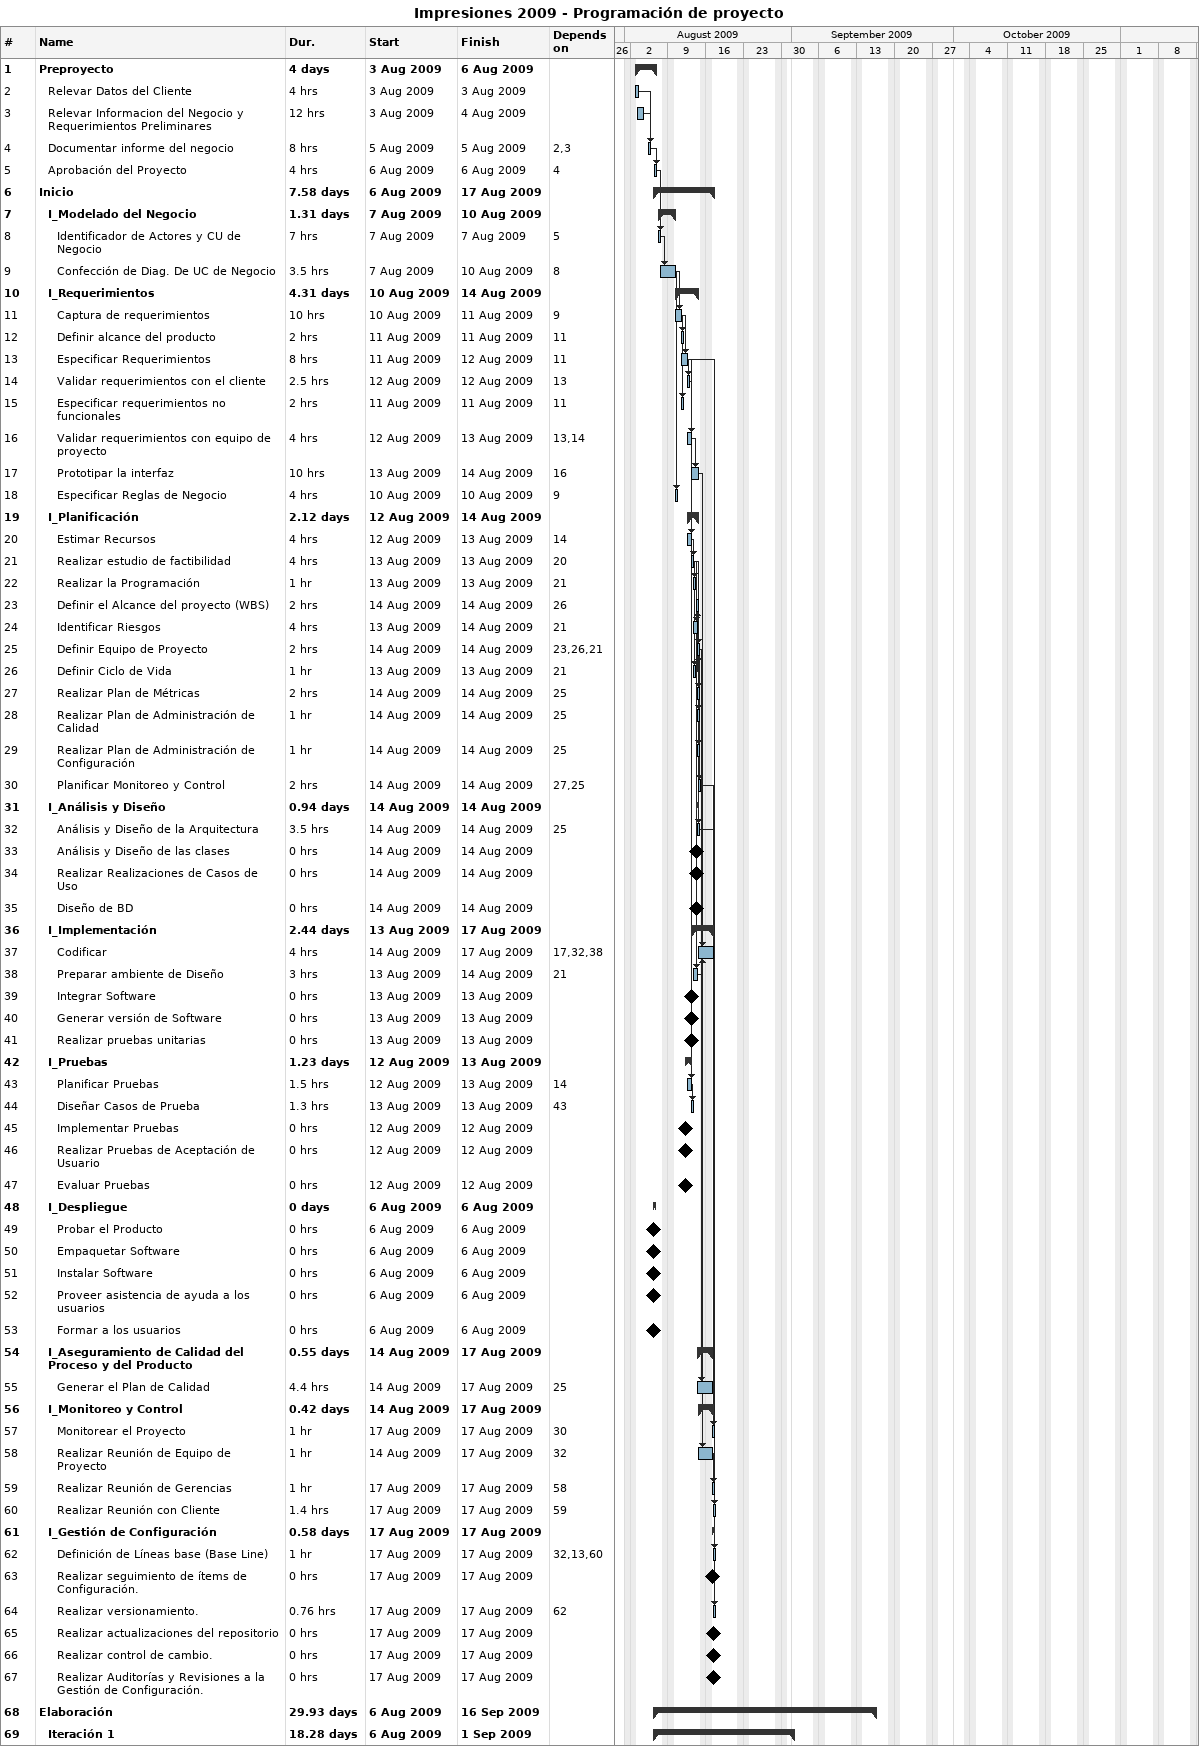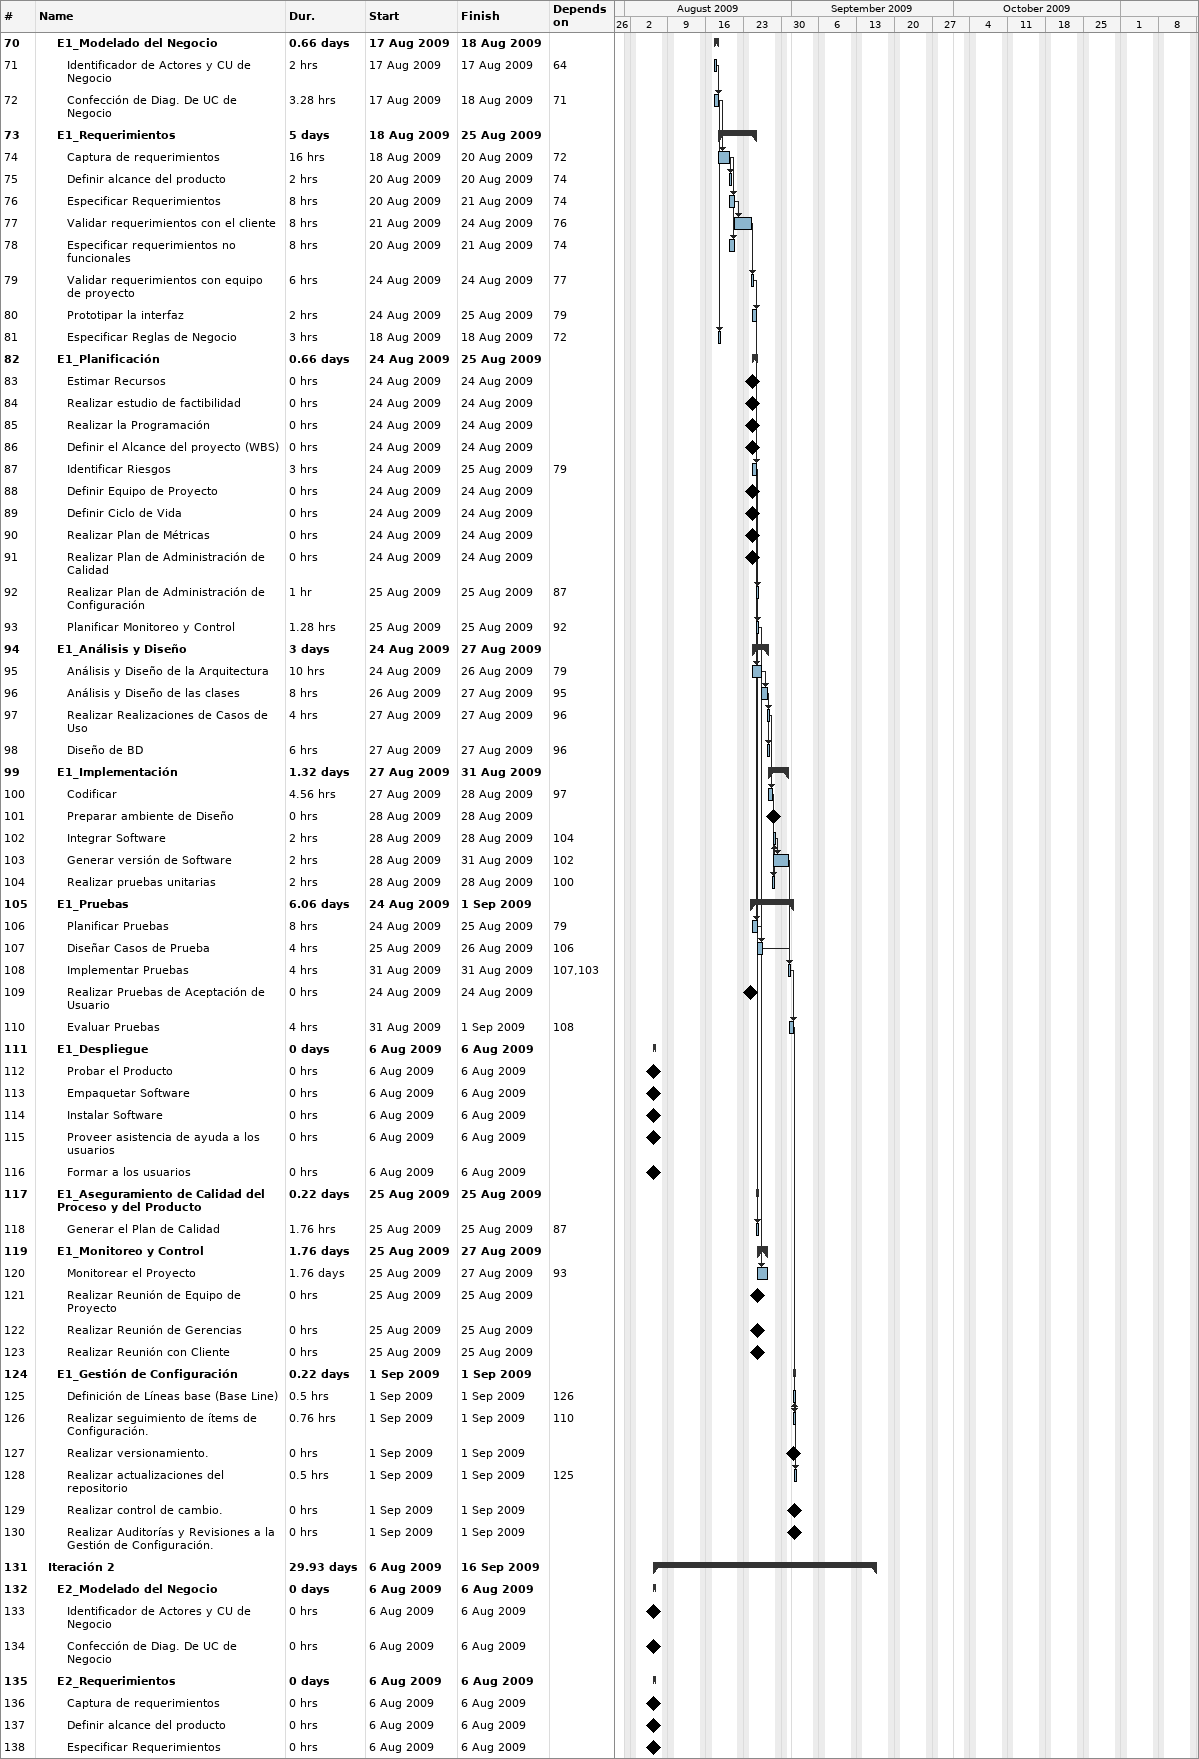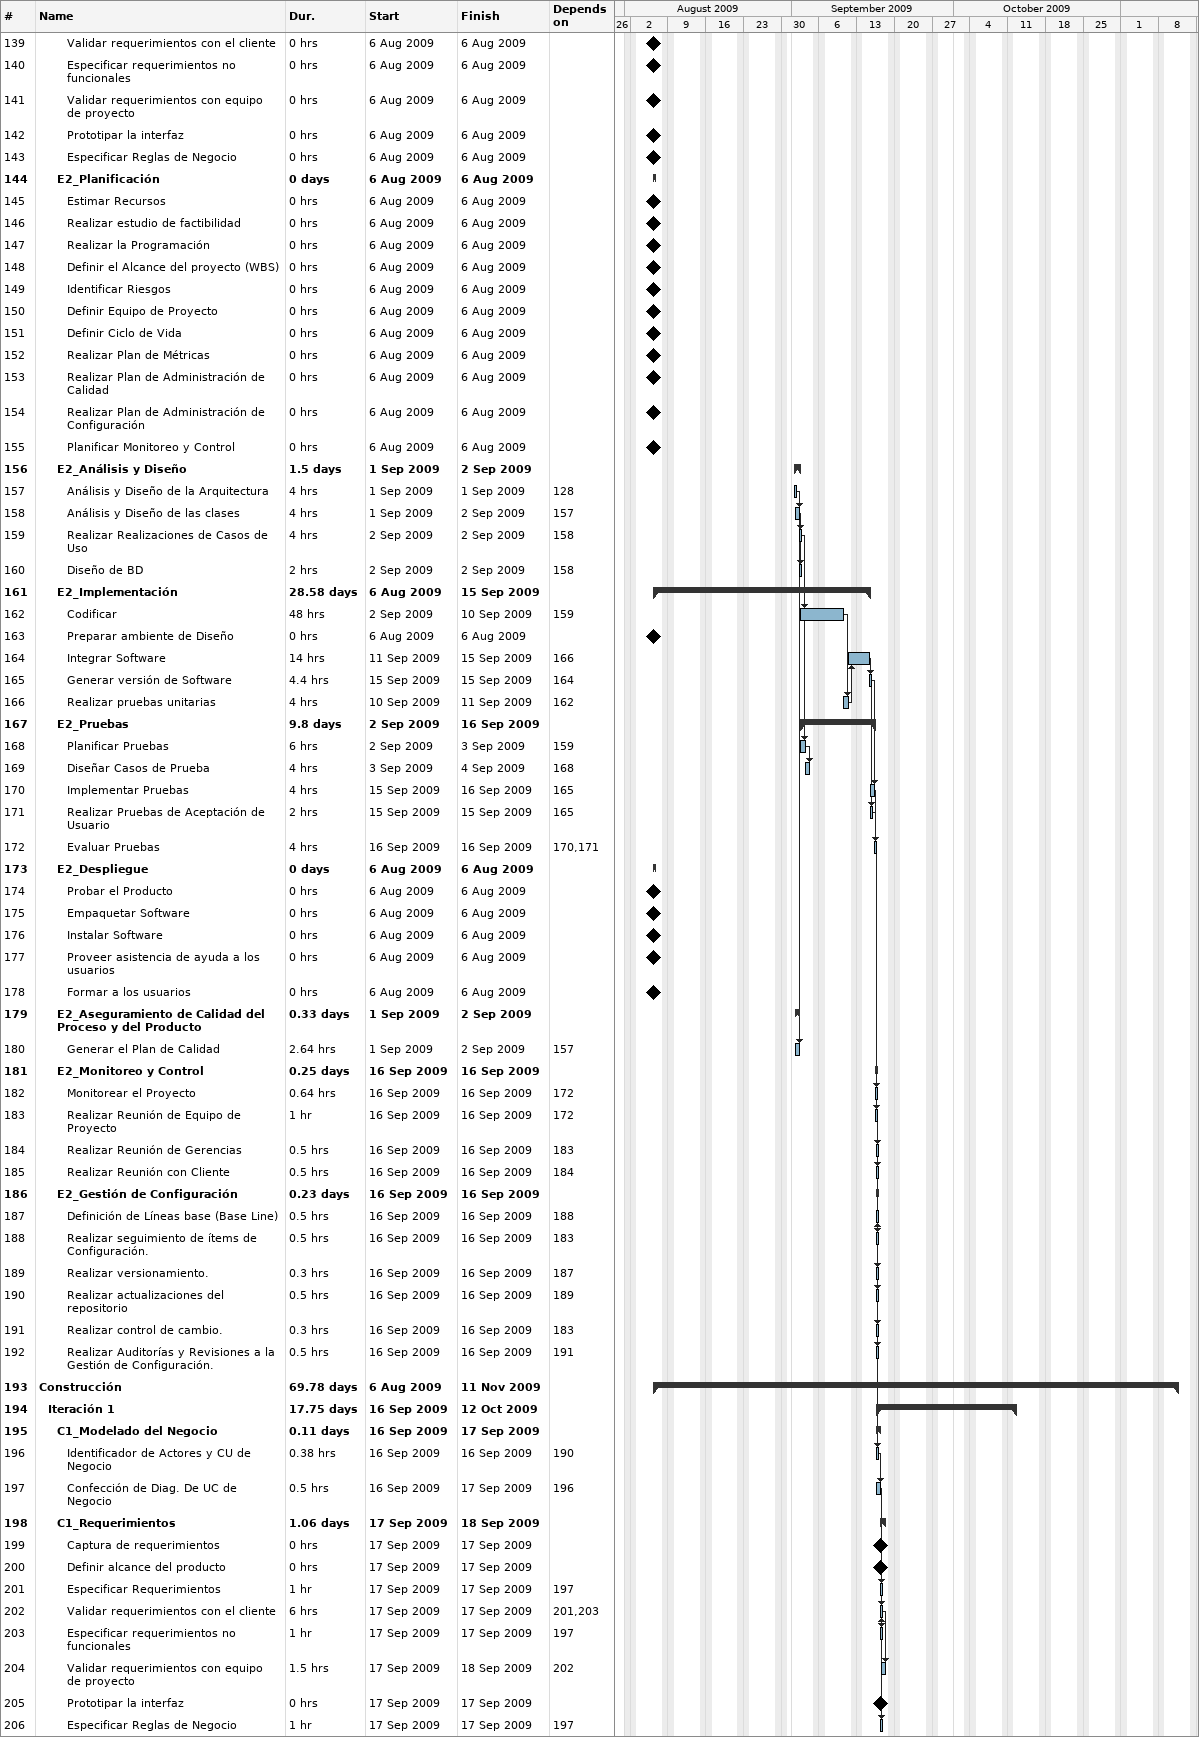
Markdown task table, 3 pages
Impresiones 2009 - Programación de proyecto

| ID | Level | Task | Duration | Start | Finish | Predecessors |
|---|---|---|---|---|---|---|
| 1 | 1 | **Preproyecto** | 4d | 2009-08-03 | 2009-08-06 |  |
| 2 | 2 | Relevar Datos del Cliente | 4h | 2009-08-03 | 2009-08-03 |  |
| 3 | 2 | Relevar Informacion del Negocio y Requerimientos Preliminares | 12h | 2009-08-03 | 2009-08-04 |  |
| 4 | 2 | Documentar informe del negocio | 8h | 2009-08-05 | 2009-08-05 | 2, 3 |
| 5 | 2 | Aprobación del Proyecto | 4h | 2009-08-06 | 2009-08-06 | 4 |
| 6 | 1 | **Inicio** | 7.58d | 2009-08-06 | 2009-08-17 |  |
| 7 | 2 | **I_Modelado del Negocio** | 1.31d | 2009-08-07 | 2009-08-10 |  |
| 8 | 3 | Identificador de Actores y CU de Negocio | 7h | 2009-08-07 | 2009-08-07 | 5 |
| 9 | 3 | Confección de Diag. De UC de Negocio | 3.5h | 2009-08-07 | 2009-08-10 | 8 |
| 10 | 2 | **I_Requerimientos** | 4.31d | 2009-08-10 | 2009-08-14 |  |
| 11 | 3 | Captura de requerimientos | 10h | 2009-08-10 | 2009-08-11 | 9 |
| 12 | 3 | Definir alcance del producto | 2h | 2009-08-11 | 2009-08-11 | 11 |
| 13 | 3 | Especificar Requerimientos | 8h | 2009-08-11 | 2009-08-12 | 11 |
| 14 | 3 | Validar requerimientos con el cliente | 2.5h | 2009-08-12 | 2009-08-12 | 13 |
| 15 | 3 | Especificar requerimientos no funcionales | 2h | 2009-08-11 | 2009-08-11 | 11 |
| 16 | 3 | Validar requerimientos con equipo de proyecto | 4h | 2009-08-12 | 2009-08-13 | 13, 14 |
| 17 | 3 | Prototipar la interfaz | 10h | 2009-08-13 | 2009-08-14 | 16 |
| 18 | 3 | Especificar Reglas de Negocio | 4h | 2009-08-10 | 2009-08-10 | 9 |
| 19 | 2 | **I_Planificación** | 2.12d | 2009-08-12 | 2009-08-14 |  |
| 20 | 3 | Estimar Recursos | 4h | 2009-08-12 | 2009-08-13 | 14 |
| 21 | 3 | Realizar estudio de factibilidad | 4h | 2009-08-13 | 2009-08-13 | 20 |
| 22 | 3 | Realizar la Programación | 1h | 2009-08-13 | 2009-08-13 | 21 |
| 23 | 3 | Definir el Alcance del proyecto (WBS) | 2h | 2009-08-14 | 2009-08-14 | 26 |
| 24 | 3 | Identificar Riesgos | 4h | 2009-08-13 | 2009-08-14 | 21 |
| 25 | 3 | Definir Equipo de Proyecto | 2h | 2009-08-14 | 2009-08-14 | 23, 26, 21 |
| 26 | 3 | Definir Ciclo de Vida | 1h | 2009-08-13 | 2009-08-13 | 21 |
| 27 | 3 | Realizar Plan de Métricas | 2h | 2009-08-14 | 2009-08-14 | 25 |
| 28 | 3 | Realizar Plan de Administración de Calidad | 1h | 2009-08-14 | 2009-08-14 | 25 |
| 29 | 3 | Realizar Plan de Administración de Configuración | 1h | 2009-08-14 | 2009-08-14 | 25 |
| 30 | 3 | Planificar Monitoreo y Control | 2h | 2009-08-14 | 2009-08-14 | 27, 25 |
| 31 | 2 | **I_Análisis y Diseño** | 0.94d | 2009-08-14 | 2009-08-14 |  |
| 32 | 3 | Análisis y Diseño de la Arquitectura | 3.5h | 2009-08-14 | 2009-08-14 | 25 |
| 33 | 3 | Análisis y Diseño de las clases | 0h | 2009-08-14 | 2009-08-14 |  |
| 34 | 3 | Realizar Realizaciones de Casos de Uso | 0h | 2009-08-14 | 2009-08-14 |  |
| 35 | 3 | Diseño de BD | 0h | 2009-08-14 | 2009-08-14 |  |
| 36 | 2 | **I_Implementación** | 2.44d | 2009-08-13 | 2009-08-17 |  |
| 37 | 3 | Codificar | 4h | 2009-08-14 | 2009-08-17 | 17, 32, 38 |
| 38 | 3 | Preparar ambiente de Diseño | 3h | 2009-08-13 | 2009-08-14 | 21 |
| 39 | 3 | Integrar Software | 0h | 2009-08-13 | 2009-08-13 |  |
| 40 | 3 | Generar versión de Software | 0h | 2009-08-13 | 2009-08-13 |  |
| 41 | 3 | Realizar pruebas unitarias | 0h | 2009-08-13 | 2009-08-13 |  |
| 42 | 2 | **I_Pruebas** | 1.23d | 2009-08-12 | 2009-08-13 |  |
| 43 | 3 | Planificar Pruebas | 1.5h | 2009-08-12 | 2009-08-13 | 14 |
| 44 | 3 | Diseñar Casos de Prueba | 1.3h | 2009-08-13 | 2009-08-13 | 43 |
| 45 | 3 | Implementar Pruebas | 0h | 2009-08-12 | 2009-08-12 |  |
| 46 | 3 | Realizar Pruebas de Aceptación de Usuario | 0h | 2009-08-12 | 2009-08-12 |  |
| 47 | 3 | Evaluar Pruebas | 0h | 2009-08-12 | 2009-08-12 |  |
| 48 | 2 | **I_Despliegue** | 0d | 2009-08-06 | 2009-08-06 |  |
| 49 | 3 | Probar el Producto | 0h | 2009-08-06 | 2009-08-06 |  |
| 50 | 3 | Empaquetar Software | 0h | 2009-08-06 | 2009-08-06 |  |
| 51 | 3 | Instalar Software | 0h | 2009-08-06 | 2009-08-06 |  |
| 52 | 3 | Proveer asistencia de ayuda a los usuarios | 0h | 2009-08-06 | 2009-08-06 |  |
| 53 | 3 | Formar a los usuarios | 0h | 2009-08-06 | 2009-08-06 |  |
| 54 | 2 | **I_Aseguramiento de Calidad del Proceso y del Producto** | 0.55d | 2009-08-14 | 2009-08-17 |  |
| 55 | 3 | Generar el Plan de Calidad | 4.4h | 2009-08-14 | 2009-08-17 | 25 |
| 56 | 2 | **I_Monitoreo y Control** | 0.42d | 2009-08-14 | 2009-08-17 |  |
| 57 | 3 | Monitorear el Proyecto | 1h | 2009-08-17 | 2009-08-17 | 30 |
| 58 | 3 | Realizar Reunión de Equipo de Proyecto | 1h | 2009-08-14 | 2009-08-17 | 32 |
| 59 | 3 | Realizar Reunión de Gerencias | 1h | 2009-08-17 | 2009-08-17 | 58 |
| 60 | 3 | Realizar Reunión con Cliente | 1.4h | 2009-08-17 | 2009-08-17 | 59 |
| 61 | 2 | **I_Gestión de Configuración** | 0.58d | 2009-08-17 | 2009-08-17 |  |
| 62 | 3 | Definición de Líneas base (Base Line) | 1h | 2009-08-17 | 2009-08-17 | 32, 13, 60 |
| 63 | 3 | Realizar seguimiento de ítems de Configuración. | 0h | 2009-08-17 | 2009-08-17 |  |
| 64 | 3 | Realizar versionamiento. | 0.76h | 2009-08-17 | 2009-08-17 | 62 |
| 65 | 3 | Realizar actualizaciones del repositorio | 0h | 2009-08-17 | 2009-08-17 |  |
| 66 | 3 | Realizar control de cambio. | 0h | 2009-08-17 | 2009-08-17 |  |
| 67 | 3 | Realizar Auditorías y Revisiones a la Gestión de Configuración. | 0h | 2009-08-17 | 2009-08-17 |  |
| 68 | 1 | **Elaboración** | 29.93d | 2009-08-06 | 2009-09-16 |  |
| 69 | 2 | **Iteración 1** | 18.28d | 2009-08-06 | 2009-09-01 |  |
| 70 | 3 | **E1_Modelado del Negocio** | 0.66d | 2009-08-17 | 2009-08-18 |  |
| 71 | 4 | Identificador de Actores y CU de Negocio | 2h | 2009-08-17 | 2009-08-17 | 64 |
| 72 | 4 | Confección de Diag. De UC de Negocio | 3.28h | 2009-08-17 | 2009-08-18 | 71 |
| 73 | 3 | **E1_Requerimientos** | 5d | 2009-08-18 | 2009-08-25 |  |
| 74 | 4 | Captura de requerimientos | 16h | 2009-08-18 | 2009-08-20 | 72 |
| 75 | 4 | Definir alcance del producto | 2h | 2009-08-20 | 2009-08-20 | 74 |
| 76 | 4 | Especificar Requerimientos | 8h | 2009-08-20 | 2009-08-21 | 74 |
| 77 | 4 | Validar requerimientos con el cliente | 8h | 2009-08-21 | 2009-08-24 | 76 |
| 78 | 4 | Especificar requerimientos no funcionales | 8h | 2009-08-20 | 2009-08-21 | 74 |
| 79 | 4 | Validar requerimientos con equipo de proyecto | 6h | 2009-08-24 | 2009-08-24 | 77 |
| 80 | 4 | Prototipar la interfaz | 2h | 2009-08-24 | 2009-08-25 | 79 |
| 81 | 4 | Especificar Reglas de Negocio | 3h | 2009-08-18 | 2009-08-18 | 72 |
| 82 | 3 | **E1_Planificación** | 0.66d | 2009-08-24 | 2009-08-25 |  |
| 83 | 4 | Estimar Recursos | 0h | 2009-08-24 | 2009-08-24 |  |
| 84 | 4 | Realizar estudio de factibilidad | 0h | 2009-08-24 | 2009-08-24 |  |
| 85 | 4 | Realizar la Programación | 0h | 2009-08-24 | 2009-08-24 |  |
| 86 | 4 | Definir el Alcance del proyecto (WBS) | 0h | 2009-08-24 | 2009-08-24 |  |
| 87 | 4 | Identificar Riesgos | 3h | 2009-08-24 | 2009-08-25 | 79 |
| 88 | 4 | Definir Equipo de Proyecto | 0h | 2009-08-24 | 2009-08-24 |  |
| 89 | 4 | Definir Ciclo de Vida | 0h | 2009-08-24 | 2009-08-24 |  |
| 90 | 4 | Realizar Plan de Métricas | 0h | 2009-08-24 | 2009-08-24 |  |
| 91 | 4 | Realizar Plan de Administración de Calidad | 0h | 2009-08-24 | 2009-08-24 |  |
| 92 | 4 | Realizar Plan de Administración de Configuración | 1h | 2009-08-25 | 2009-08-25 | 87 |
| 93 | 4 | Planificar Monitoreo y Control | 1.28h | 2009-08-25 | 2009-08-25 | 92 |
| 94 | 3 | **E1_Análisis y Diseño** | 3d | 2009-08-24 | 2009-08-27 |  |
| 95 | 4 | Análisis y Diseño de la Arquitectura | 10h | 2009-08-24 | 2009-08-26 | 79 |
| 96 | 4 | Análisis y Diseño de las clases | 8h | 2009-08-26 | 2009-08-27 | 95 |
| 97 | 4 | Realizar Realizaciones de Casos de Uso | 4h | 2009-08-27 | 2009-08-27 | 96 |
| 98 | 4 | Diseño de BD | 6h | 2009-08-27 | 2009-08-27 | 96 |
| 99 | 3 | **E1_Implementación** | 1.32d | 2009-08-27 | 2009-08-31 |  |
| 100 | 4 | Codificar | 4.56h | 2009-08-27 | 2009-08-28 | 97 |
| 101 | 4 | Preparar ambiente de Diseño | 0h | 2009-08-28 | 2009-08-28 |  |
| 102 | 4 | Integrar Software | 2h | 2009-08-28 | 2009-08-28 | 104 |
| 103 | 4 | Generar versión de Software | 2h | 2009-08-28 | 2009-08-31 | 102 |
| 104 | 4 | Realizar pruebas unitarias | 2h | 2009-08-28 | 2009-08-28 | 100 |
| 105 | 3 | **E1_Pruebas** | 6.06d | 2009-08-24 | 2009-09-01 |  |
| 106 | 4 | Planificar Pruebas | 8h | 2009-08-24 | 2009-08-25 | 79 |
| 107 | 4 | Diseñar Casos de Prueba | 4h | 2009-08-25 | 2009-08-26 | 106 |
| 108 | 4 | Implementar Pruebas | 4h | 2009-08-31 | 2009-08-31 | 107, 103 |
| 109 | 4 | Realizar Pruebas de Aceptación de Usuario | 0h | 2009-08-24 | 2009-08-24 |  |
| 110 | 4 | Evaluar Pruebas | 4h | 2009-08-31 | 2009-09-01 | 108 |
| 111 | 3 | **E1_Despliegue** | 0d | 2009-08-06 | 2009-08-06 |  |
| 112 | 4 | Probar el Producto | 0h | 2009-08-06 | 2009-08-06 |  |
| 113 | 4 | Empaquetar Software | 0h | 2009-08-06 | 2009-08-06 |  |
| 114 | 4 | Instalar Software | 0h | 2009-08-06 | 2009-08-06 |  |
| 115 | 4 | Proveer asistencia de ayuda a los usuarios | 0h | 2009-08-06 | 2009-08-06 |  |
| 116 | 4 | Formar a los usuarios | 0h | 2009-08-06 | 2009-08-06 |  |
| 117 | 3 | **E1_Aseguramiento de Calidad del Proceso y del Producto** | 0.22d | 2009-08-25 | 2009-08-25 |  |
| 118 | 4 | Generar el Plan de Calidad | 1.76h | 2009-08-25 | 2009-08-25 | 87 |
| 119 | 3 | **E1_Monitoreo y Control** | 1.76d | 2009-08-25 | 2009-08-27 |  |
| 120 | 4 | Monitorear el Proyecto | 1.76d | 2009-08-25 | 2009-08-27 | 93 |
| 121 | 4 | Realizar Reunión de Equipo de Proyecto | 0h | 2009-08-25 | 2009-08-25 |  |
| 122 | 4 | Realizar Reunión de Gerencias | 0h | 2009-08-25 | 2009-08-25 |  |
| 123 | 4 | Realizar Reunión con Cliente | 0h | 2009-08-25 | 2009-08-25 |  |
| 124 | 3 | **E1_Gestión de Configuración** | 0.22d | 2009-09-01 | 2009-09-01 |  |
| 125 | 4 | Definición de Líneas base (Base Line) | 0.5h | 2009-09-01 | 2009-09-01 | 126 |
| 126 | 4 | Realizar seguimiento de ítems de Configuración. | 0.76h | 2009-09-01 | 2009-09-01 | 110 |
| 127 | 4 | Realizar versionamiento. | 0h | 2009-09-01 | 2009-09-01 |  |
| 128 | 4 | Realizar actualizaciones del repositorio | 0.5h | 2009-09-01 | 2009-09-01 | 125 |
| 129 | 4 | Realizar control de cambio. | 0h | 2009-09-01 | 2009-09-01 |  |
| 130 | 4 | Realizar Auditorías y Revisiones a la Gestión de Configuración. | 0h | 2009-09-01 | 2009-09-01 |  |
| 131 | 2 | **Iteración 2** | 29.93d | 2009-08-06 | 2009-09-16 |  |
| 132 | 3 | **E2_Modelado del Negocio** | 0d | 2009-08-06 | 2009-08-06 |  |
| 133 | 4 | Identificador de Actores y CU de Negocio | 0h | 2009-08-06 | 2009-08-06 |  |
| 134 | 4 | Confección de Diag. De UC de Negocio | 0h | 2009-08-06 | 2009-08-06 |  |
| 135 | 3 | **E2_Requerimientos** | 0d | 2009-08-06 | 2009-08-06 |  |
| 136 | 4 | Captura de requerimientos | 0h | 2009-08-06 | 2009-08-06 |  |
| 137 | 4 | Definir alcance del producto | 0h | 2009-08-06 | 2009-08-06 |  |
| 138 | 4 | Especificar Requerimientos | 0h | 2009-08-06 | 2009-08-06 |  |
| 139 | 4 | Validar requerimientos con el cliente | 0h | 2009-08-06 | 2009-08-06 |  |
| 140 | 4 | Especificar requerimientos no funcionales | 0h | 2009-08-06 | 2009-08-06 |  |
| 141 | 4 | Validar requerimientos con equipo de proyecto | 0h | 2009-08-06 | 2009-08-06 |  |
| 142 | 4 | Prototipar la interfaz | 0h | 2009-08-06 | 2009-08-06 |  |
| 143 | 4 | Especificar Reglas de Negocio | 0h | 2009-08-06 | 2009-08-06 |  |
| 144 | 3 | **E2_Planificación** | 0d | 2009-08-06 | 2009-08-06 |  |
| 145 | 4 | Estimar Recursos | 0h | 2009-08-06 | 2009-08-06 |  |
| 146 | 4 | Realizar estudio de factibilidad | 0h | 2009-08-06 | 2009-08-06 |  |
| 147 | 4 | Realizar la Programación | 0h | 2009-08-06 | 2009-08-06 |  |
| 148 | 4 | Definir el Alcance del proyecto (WBS) | 0h | 2009-08-06 | 2009-08-06 |  |
| 149 | 4 | Identificar Riesgos | 0h | 2009-08-06 | 2009-08-06 |  |
| 150 | 4 | Definir Equipo de Proyecto | 0h | 2009-08-06 | 2009-08-06 |  |
| 151 | 4 | Definir Ciclo de Vida | 0h | 2009-08-06 | 2009-08-06 |  |
| 152 | 4 | Realizar Plan de Métricas | 0h | 2009-08-06 | 2009-08-06 |  |
| 153 | 4 | Realizar Plan de Administración de Calidad | 0h | 2009-08-06 | 2009-08-06 |  |
| 154 | 4 | Realizar Plan de Administración de Configuración | 0h | 2009-08-06 | 2009-08-06 |  |
| 155 | 4 | Planificar Monitoreo y Control | 0h | 2009-08-06 | 2009-08-06 |  |
| 156 | 3 | **E2_Análisis y Diseño** | 1.5d | 2009-09-01 | 2009-09-02 |  |
| 157 | 4 | Análisis y Diseño de la Arquitectura | 4h | 2009-09-01 | 2009-09-01 | 128 |
| 158 | 4 | Análisis y Diseño de las clases | 4h | 2009-09-01 | 2009-09-02 | 157 |
| 159 | 4 | Realizar Realizaciones de Casos de Uso | 4h | 2009-09-02 | 2009-09-02 | 158 |
| 160 | 4 | Diseño de BD | 2h | 2009-09-02 | 2009-09-02 | 158 |
| 161 | 3 | **E2_Implementación** | 28.58d | 2009-08-06 | 2009-09-15 |  |
| 162 | 4 | Codificar | 48h | 2009-09-02 | 2009-09-10 | 159 |
| 163 | 4 | Preparar ambiente de Diseño | 0h | 2009-08-06 | 2009-08-06 |  |
| 164 | 4 | Integrar Software | 14h | 2009-09-11 | 2009-09-15 | 166 |
| 165 | 4 | Generar versión de Software | 4.4h | 2009-09-15 | 2009-09-15 | 164 |
| 166 | 4 | Realizar pruebas unitarias | 4h | 2009-09-10 | 2009-09-11 | 162 |
| 167 | 3 | **E2_Pruebas** | 9.8d | 2009-09-02 | 2009-09-16 |  |
| 168 | 4 | Planificar Pruebas | 6h | 2009-09-02 | 2009-09-03 | 159 |
| 169 | 4 | Diseñar Casos de Prueba | 4h | 2009-09-03 | 2009-09-04 | 168 |
| 170 | 4 | Implementar Pruebas | 4h | 2009-09-15 | 2009-09-16 | 165 |
| 171 | 4 | Realizar Pruebas de Aceptación de Usuario | 2h | 2009-09-15 | 2009-09-15 | 165 |
| 172 | 4 | Evaluar Pruebas | 4h | 2009-09-16 | 2009-09-16 | 170, 171 |
| 173 | 3 | **E2_Despliegue** | 0d | 2009-08-06 | 2009-08-06 |  |
| 174 | 4 | Probar el Producto | 0h | 2009-08-06 | 2009-08-06 |  |
| 175 | 4 | Empaquetar Software | 0h | 2009-08-06 | 2009-08-06 |  |
| 176 | 4 | Instalar Software | 0h | 2009-08-06 | 2009-08-06 |  |
| 177 | 4 | Proveer asistencia de ayuda a los usuarios | 0h | 2009-08-06 | 2009-08-06 |  |
| 178 | 4 | Formar a los usuarios | 0h | 2009-08-06 | 2009-08-06 |  |
| 179 | 3 | **E2_Aseguramiento de Calidad del Proceso y del Producto** | 0.33d | 2009-09-01 | 2009-09-02 |  |
| 180 | 4 | Generar el Plan de Calidad | 2.64h | 2009-09-01 | 2009-09-02 | 157 |
| 181 | 3 | **E2_Monitoreo y Control** | 0.25d | 2009-09-16 | 2009-09-16 |  |
| 182 | 4 | Monitorear el Proyecto | 0.64h | 2009-09-16 | 2009-09-16 | 172 |
| 183 | 4 | Realizar Reunión de Equipo de Proyecto | 1h | 2009-09-16 | 2009-09-16 | 172 |
| 184 | 4 | Realizar Reunión de Gerencias | 0.5h | 2009-09-16 | 2009-09-16 | 183 |
| 185 | 4 | Realizar Reunión con Cliente | 0.5h | 2009-09-16 | 2009-09-16 | 184 |
| 186 | 3 | **E2_Gestión de Configuración** | 0.23d | 2009-09-16 | 2009-09-16 |  |
| 187 | 4 | Definición de Líneas base (Base Line) | 0.5h | 2009-09-16 | 2009-09-16 | 188 |
| 188 | 4 | Realizar seguimiento de ítems de Configuración. | 0.5h | 2009-09-16 | 2009-09-16 | 183 |
| 189 | 4 | Realizar versionamiento. | 0.3h | 2009-09-16 | 2009-09-16 | 187 |
| 190 | 4 | Realizar actualizaciones del repositorio | 0.5h | 2009-09-16 | 2009-09-16 | 189 |
| 191 | 4 | Realizar control de cambio. | 0.3h | 2009-09-16 | 2009-09-16 | 183 |
| 192 | 4 | Realizar Auditorías y Revisiones a la Gestión de Configuración. | 0.5h | 2009-09-16 | 2009-09-16 | 191 |
| 193 | 1 | **Construcción** | 69.78d | 2009-08-06 | 2009-11-11 |  |
| 194 | 2 | **Iteración 1** | 17.75d | 2009-09-16 | 2009-10-12 |  |
| 195 | 3 | **C1_Modelado del Negocio** | 0.11d | 2009-09-16 | 2009-09-17 |  |
| 196 | 4 | Identificador de Actores y CU de Negocio | 0.38h | 2009-09-16 | 2009-09-16 | 190 |
| 197 | 4 | Confección de Diag. De UC de Negocio | 0.5h | 2009-09-16 | 2009-09-17 | 196 |
| 198 | 3 | **C1_Requerimientos** | 1.06d | 2009-09-17 | 2009-09-18 |  |
| 199 | 4 | Captura de requerimientos | 0h | 2009-09-17 | 2009-09-17 |  |
| 200 | 4 | Definir alcance del producto | 0h | 2009-09-17 | 2009-09-17 |  |
| 201 | 4 | Especificar Requerimientos | 1h | 2009-09-17 | 2009-09-17 | 197 |
| 202 | 4 | Validar requerimientos con el cliente | 6h | 2009-09-17 | 2009-09-17 | 201, 203 |
| 203 | 4 | Especificar requerimientos no funcionales | 1h | 2009-09-17 | 2009-09-17 | 197 |
| 204 | 4 | Validar requerimientos con equipo de proyecto | 1.5h | 2009-09-17 | 2009-09-18 | 202 |
| 205 | 4 | Prototipar la interfaz | 0h | 2009-09-17 | 2009-09-17 |  |
| 206 | 4 | Especificar Reglas de Negocio | 1h | 2009-09-17 | 2009-09-17 | 197 |
